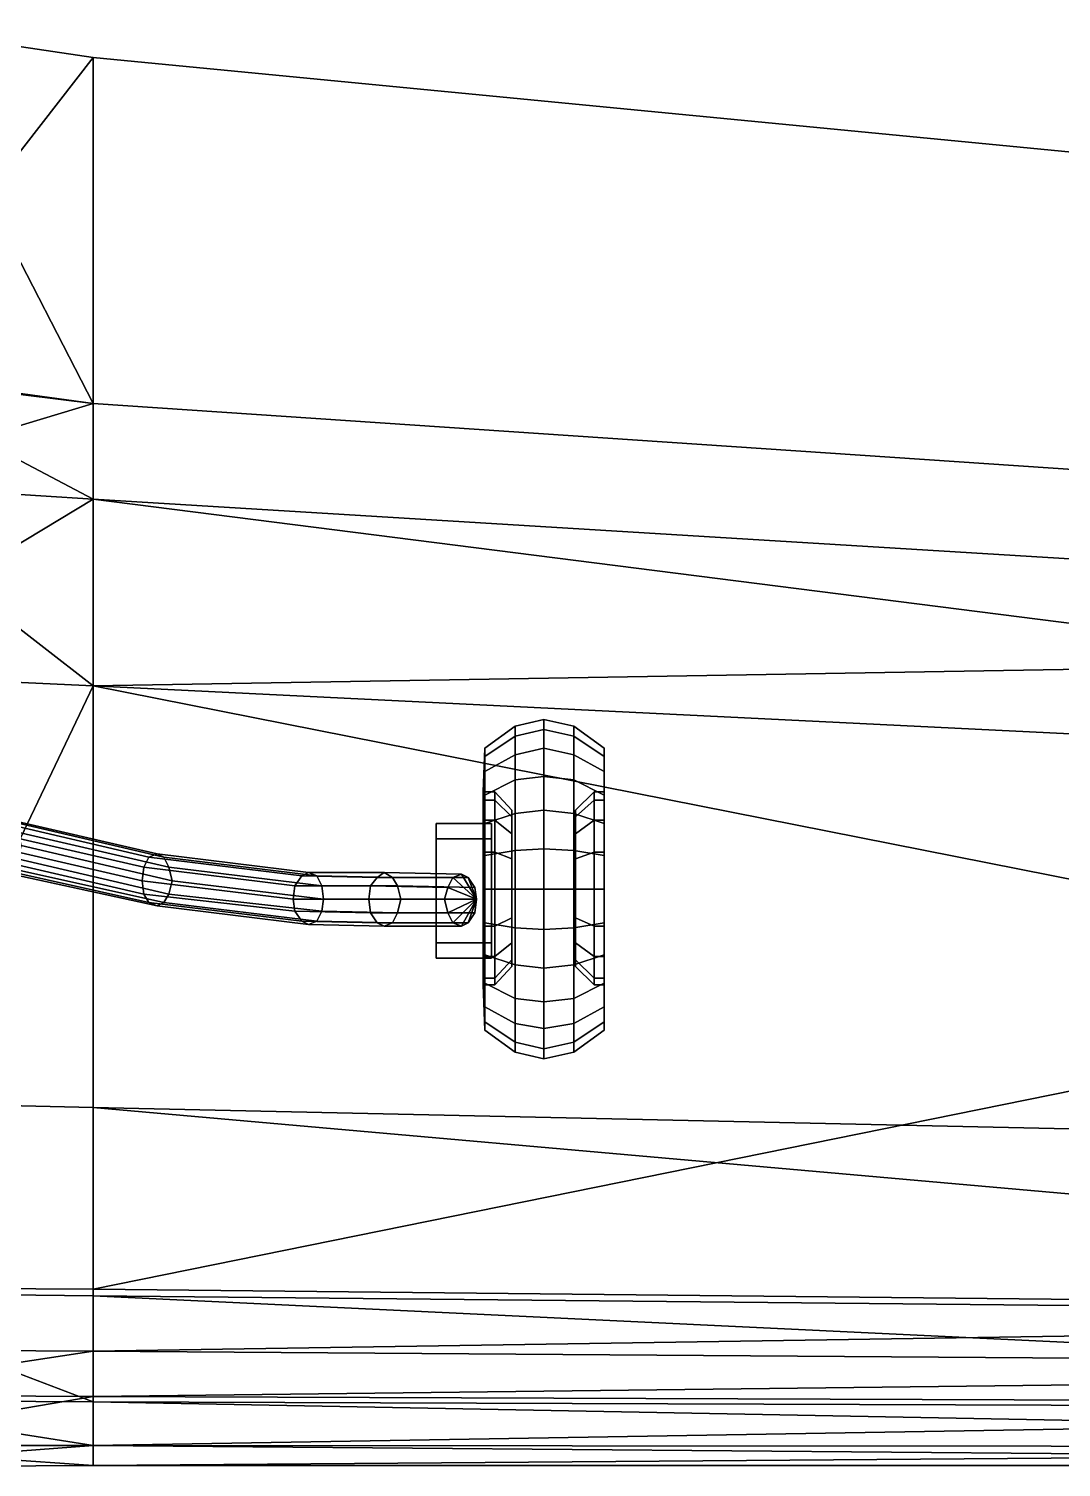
# Model space of a CAD drawing. Extents: x -2750 to 2751, y -1310 to 2918.
# Drawn here: x 305 to 919, y -107 to 749 of the extents above; entities that cross this region are included whole.
import ezdxf

# ---------------------------------------------------------------- set-up
doc = ezdxf.new("R2010")
doc.units = 0

msp = doc.modelspace()

# ---------------------------------------------------------------- linework, layer by layer
at = {"layer": '205435', "color": 1}
for points in [[(576, 316, -481), (576, 321, -461), (594, 334, -462), (594, 328, -485)], [(576, 321, -461), (576, 321, -440), (594, 334, -439), (594, 334, -462)], [(576, 321, -440), (576, 316, -420), (594, 328, -416), (594, 334, -439)], [(594, 328, -485), (594, 334, -462), (611, 338, -463), (611, 332, -487)], [(594, 334, -462), (594, 334, -439), (611, 338, -438), (611, 338, -463)], [(594, 334, -439), (594, 328, -416), (611, 332, -414), (611, 338, -438)], [(611, 332, -487), (611, 338, -463), (629, 334, -462), (629, 328, -485)], [(611, 338, -463), (611, 338, -438), (629, 334, -439), (629, 334, -462)], [(611, 338, -438), (611, 332, -414), (629, 328, -416), (629, 334, -439)], [(629, 328, -485), (629, 334, -462), (647, 321, -461), (647, 316, -481)], [(629, 334, -462), (629, 334, -439), (647, 321, -440), (647, 321, -461)], [(629, 334, -439), (629, 328, -416), (647, 316, -420), (647, 321, -440)], [(576, 307, -499), (576, 316, -481), (594, 328, -485), (594, 317, -506)], [(576, 316, -420), (576, 307, -402), (594, 317, -395), (594, 328, -416)], [(594, 317, -506), (594, 328, -485), (611, 332, -487), (611, 321, -508)], [(594, 328, -416), (594, 317, -395), (611, 321, -393), (611, 332, -414)], [(611, 321, -508), (611, 332, -487), (629, 328, -485), (629, 317, -506)], [(611, 332, -414), (611, 321, -393), (629, 317, -395), (629, 328, -416)], [(629, 317, -506), (629, 328, -485), (647, 316, -481), (647, 307, -499)], [(629, 328, -416), (629, 317, -395), (647, 307, -402), (647, 316, -420)], [(575, 290, -429), (576, 316, -420), (576, 321, -440), (575, 290, -429)], [(576, 321, -440), (575, 295, -451), (575, 290, -429), (576, 321, -440)], [(575, 295, -451), (576, 321, -440), (576, 321, -461), (575, 295, -451)], [(576, 321, -461), (575, 290, -473), (575, 295, -451), (576, 321, -461)], [(575, 290, -473), (576, 321, -461), (576, 316, -481), (575, 290, -473)], [(576, 293, -514), (576, 307, -499), (594, 317, -506), (594, 302, -524)], [(576, 307, -402), (576, 293, -387), (594, 302, -377), (594, 317, -395)], [(594, 302, -524), (594, 317, -506), (611, 321, -508), (611, 304, -527)], [(594, 317, -395), (594, 302, -377), (611, 304, -374), (611, 321, -393)], [(611, 304, -527), (611, 321, -508), (629, 317, -506), (629, 302, -524)], [(611, 321, -393), (611, 304, -374), (629, 302, -377), (629, 317, -395)], [(629, 302, -524), (629, 317, -506), (647, 307, -499), (647, 293, -514)], [(629, 317, -395), (629, 302, -377), (647, 293, -387), (647, 307, -402)], [(647, 321, -440), (647, 316, -420), (647, 290, -429), (647, 321, -440)], [(647, 290, -429), (647, 295, -451), (647, 321, -440), (647, 290, -429)], [(647, 321, -461), (647, 321, -440), (647, 295, -451), (647, 321, -461)], [(647, 295, -451), (647, 290, -473), (647, 321, -461), (647, 295, -451)], [(647, 316, -481), (647, 321, -461), (647, 290, -473), (647, 316, -481)], [(575, 278, -410), (576, 307, -402), (576, 316, -420), (575, 278, -410)], [(576, 316, -420), (575, 290, -429), (575, 278, -410), (576, 316, -420)], [(576, 316, -481), (575, 278, -491), (575, 290, -473), (576, 316, -481)], [(575, 278, -491), (576, 316, -481), (576, 307, -499), (575, 278, -491)], [(647, 316, -420), (647, 307, -402), (647, 290, -429), (647, 316, -420)], [(647, 290, -473), (647, 278, -491), (647, 316, -481), (647, 290, -473)], [(647, 307, -499), (647, 316, -481), (647, 278, -491), (647, 307, -499)], [(575, 278, -410), (576, 293, -387), (576, 307, -402), (575, 278, -410)], [(575, 278, -491), (576, 307, -499), (576, 293, -514), (575, 278, -491)], [(576, 276, -526), (576, 293, -514), (594, 302, -524), (594, 282, -537)], [(576, 293, -387), (576, 276, -375), (594, 282, -364), (594, 302, -377)], [(594, 282, -537), (594, 302, -524), (611, 304, -527), (611, 284, -540)], [(594, 302, -377), (594, 282, -364), (611, 284, -361), (611, 304, -374)], [(611, 284, -540), (611, 304, -527), (629, 302, -524), (629, 282, -537)], [(611, 304, -374), (611, 284, -361), (629, 282, -364), (629, 302, -377)], [(629, 282, -537), (629, 302, -524), (647, 293, -514), (647, 276, -526)], [(629, 302, -377), (629, 282, -364), (647, 276, -375), (647, 293, -387)], [(647, 307, -402), (647, 293, -387), (647, 278, -410), (647, 307, -402)], [(647, 278, -410), (647, 290, -429), (647, 307, -402), (647, 278, -410)], [(647, 293, -514), (647, 307, -499), (647, 278, -491), (647, 293, -514)], [(582, 290, -473), (582, 295, -451), (575, 295, -451), (575, 290, -473)], [(582, 295, -451), (582, 290, -429), (575, 290, -429), (575, 295, -451)], [(575, 259, -397), (576, 276, -375), (576, 293, -387), (575, 259, -397)], [(576, 293, -387), (575, 278, -410), (575, 259, -397), (576, 293, -387)], [(575, 259, -504), (575, 278, -491), (576, 293, -514), (575, 259, -504)], [(575, 259, -504), (576, 293, -514), (576, 276, -526), (575, 259, -504)], [(592, 280, -468), (592, 284, -451), (582, 295, -451), (582, 290, -473)], [(592, 284, -451), (592, 280, -433), (582, 290, -429), (582, 295, -451)], [(641, 290, -473), (641, 295, -451), (630, 284, -451), (630, 280, -468)], [(641, 295, -451), (641, 290, -429), (630, 280, -433), (630, 284, -451)], [(647, 290, -473), (647, 295, -451), (641, 295, -451), (641, 290, -473)], [(647, 295, -451), (647, 290, -429), (641, 290, -429), (641, 295, -451)], [(647, 293, -387), (647, 276, -375), (647, 278, -410), (647, 293, -387)], [(647, 276, -526), (647, 293, -514), (647, 278, -491), (647, 276, -526)], [(582, 278, -491), (582, 290, -473), (575, 290, -473), (575, 278, -491)], [(582, 290, -429), (582, 278, -410), (575, 278, -410), (575, 290, -429)], [(592, 270, -483), (592, 280, -468), (582, 290, -473), (582, 278, -491)], [(592, 280, -433), (592, 270, -418), (582, 278, -410), (582, 290, -429)], [(592, 255, -408), (592, 280, -433), (592, 284, -451), (592, 255, -408)], [(592, 255, -408), (592, 284, -451), (592, 280, -468), (592, 255, -408)], [(594, 260, -545), (594, 282, -537), (611, 284, -540), (611, 261, -549)], [(594, 282, -364), (594, 260, -356), (611, 261, -352), (611, 284, -361)], [(611, 261, -549), (611, 284, -540), (629, 282, -537), (629, 260, -545)], [(611, 284, -361), (611, 261, -352), (629, 260, -356), (629, 282, -364)], [(641, 278, -491), (641, 290, -473), (630, 280, -468), (630, 270, -483)], [(641, 290, -429), (641, 278, -410), (630, 270, -418), (630, 280, -433)], [(630, 237, -404), (630, 280, -468), (630, 284, -451), (630, 237, -404)], [(630, 237, -404), (630, 284, -451), (630, 280, -433), (630, 237, -404)], [(647, 278, -491), (647, 290, -473), (641, 290, -473), (641, 278, -491)], [(647, 290, -429), (647, 278, -410), (641, 278, -410), (641, 290, -429)], [(282, 271, -259), (286, 277, -256), (376, 256, -287), (373, 250, -290)], [(286, 277, -256), (290, 279, -253), (381, 258, -283), (376, 256, -287)], [(290, 279, -253), (295, 277, -249), (385, 256, -279), (381, 258, -283)], [(295, 277, -249), (298, 271, -246), (388, 250, -276), (385, 256, -279)], [(547, 267, -474), (547, 276, -449), (580, 276, -449), (580, 267, -474)], [(547, 276, -449), (547, 267, -423), (580, 267, -423), (580, 276, -449)], [(547, 276, -449), (547, 267, -474), (547, 205, -474), (547, 276, -449)], [(547, 276, -449), (547, 205, -474), (547, 196, -449), (547, 276, -449)], [(547, 276, -449), (547, 196, -449), (547, 205, -423), (547, 276, -449)], [(547, 276, -449), (547, 205, -423), (547, 267, -423), (547, 276, -449)], [(582, 259, -504), (582, 278, -491), (575, 278, -491), (575, 259, -504)], [(582, 278, -410), (582, 259, -397), (575, 259, -397), (575, 278, -410)], [(575, 259, -397), (576, 257, -368), (576, 276, -375), (575, 259, -397)], [(575, 259, -504), (576, 276, -526), (576, 257, -533), (575, 259, -504)], [(576, 257, -533), (576, 276, -526), (594, 282, -537), (594, 260, -545)], [(576, 276, -375), (576, 257, -368), (594, 260, -356), (594, 282, -364)], [(580, 267, -423), (580, 267, -474), (580, 276, -449), (580, 267, -423)], [(592, 255, -493), (592, 270, -483), (582, 278, -491), (582, 259, -504)], [(592, 270, -418), (592, 255, -408), (582, 259, -397), (582, 278, -410)], [(592, 255, -408), (592, 270, -418), (592, 280, -433), (592, 255, -408)], [(592, 255, -408), (592, 280, -468), (592, 270, -483), (592, 255, -408)], [(629, 260, -545), (629, 282, -537), (647, 276, -526), (647, 257, -533)], [(629, 282, -364), (629, 260, -356), (647, 257, -368), (647, 276, -375)], [(630, 237, -404), (630, 270, -483), (630, 280, -468), (630, 237, -404)], [(630, 237, -404), (630, 280, -433), (630, 270, -418), (630, 237, -404)], [(641, 259, -504), (641, 278, -491), (630, 270, -483), (630, 255, -493)], [(641, 278, -410), (641, 259, -397), (630, 255, -408), (630, 270, -418)], [(647, 259, -504), (647, 278, -491), (641, 278, -491), (641, 259, -504)], [(647, 278, -410), (647, 259, -397), (641, 259, -397), (641, 278, -410)], [(647, 259, -397), (647, 278, -410), (647, 276, -375), (647, 259, -397)], [(647, 257, -533), (647, 276, -526), (647, 278, -491), (647, 257, -533)], [(647, 257, -533), (647, 278, -491), (647, 259, -504), (647, 257, -533)], [(647, 276, -375), (647, 257, -368), (647, 259, -397), (647, 276, -375)], [(281, 263, -260), (282, 271, -259), (373, 250, -290), (372, 242, -291)], [(298, 271, -246), (300, 263, -245), (390, 242, -275), (388, 250, -276)], [(547, 267, -423), (547, 205, -423), (580, 205, -423), (580, 267, -423)], [(547, 205, -474), (547, 267, -474), (580, 267, -474), (580, 205, -474)], [(580, 267, -423), (580, 205, -423), (580, 196, -449), (580, 267, -423)], [(580, 267, -423), (580, 196, -449), (580, 205, -474), (580, 267, -423)], [(580, 267, -423), (580, 205, -474), (580, 267, -474), (580, 267, -423)], [(592, 255, -408), (592, 270, -483), (592, 255, -493), (592, 255, -408)], [(630, 237, -404), (630, 255, -493), (630, 270, -483), (630, 237, -404)], [(630, 237, -404), (630, 270, -418), (630, 255, -408), (630, 237, -404)], [(282, 255, -259), (281, 263, -260), (372, 242, -291), (373, 234, -290)], [(300, 263, -245), (298, 255, -246), (388, 234, -276), (390, 242, -275)], [(376, 256, -287), (381, 258, -283), (471, 247, -330), (467, 245, -334)], [(381, 258, -283), (385, 256, -279), (476, 245, -326), (471, 247, -330)], [(582, 237, -508), (582, 259, -504), (575, 259, -504), (575, 237, -508)], [(582, 259, -397), (582, 237, -393), (575, 237, -393), (575, 259, -397)], [(576, 257, -368), (575, 259, -397), (575, 237, -393), (576, 257, -368)], [(575, 237, -508), (575, 259, -504), (576, 257, -533), (575, 237, -508)], [(576, 237, -366), (576, 257, -368), (575, 237, -393), (576, 237, -366)], [(575, 237, -508), (576, 257, -533), (576, 237, -535), (575, 237, -508)], [(576, 237, -535), (576, 257, -533), (594, 260, -545), (594, 237, -548)], [(576, 257, -368), (576, 237, -366), (594, 237, -353), (594, 260, -356)], [(592, 237, -497), (592, 255, -493), (582, 259, -504), (582, 237, -508)], [(592, 255, -408), (592, 237, -404), (582, 237, -393), (582, 259, -397)], [(594, 237, -548), (594, 260, -545), (611, 261, -549), (611, 237, -552)], [(594, 260, -356), (594, 237, -353), (611, 237, -349), (611, 261, -352)], [(611, 237, -552), (611, 261, -549), (629, 260, -545), (629, 237, -548)], [(611, 261, -352), (611, 237, -349), (629, 237, -353), (629, 260, -356)], [(629, 237, -548), (629, 260, -545), (647, 257, -533), (647, 237, -535)], [(629, 260, -356), (629, 237, -353), (647, 237, -366), (647, 257, -368)], [(641, 237, -508), (641, 259, -504), (630, 255, -493), (630, 237, -497)], [(641, 259, -397), (641, 237, -393), (630, 237, -404), (630, 255, -408)], [(647, 237, -508), (647, 259, -504), (641, 259, -504), (641, 237, -508)], [(647, 259, -397), (647, 237, -393), (641, 237, -393), (641, 259, -397)], [(647, 257, -368), (647, 237, -393), (647, 259, -397), (647, 257, -368)], [(647, 259, -504), (647, 237, -508), (647, 257, -533), (647, 259, -504)], [(647, 237, -366), (647, 237, -393), (647, 257, -368), (647, 237, -366)], [(647, 257, -533), (647, 237, -508), (647, 237, -535), (647, 257, -533)], [(286, 249, -256), (282, 255, -259), (373, 234, -290), (376, 229, -287)], [(290, 247, -253), (286, 249, -256), (376, 229, -287), (381, 227, -283)], [(295, 249, -249), (290, 247, -253), (381, 227, -283), (385, 229, -279)], [(298, 255, -246), (295, 249, -249), (385, 229, -279), (388, 234, -276)], [(372, 242, -291), (373, 250, -290), (463, 239, -337), (462, 231, -338)], [(373, 250, -290), (376, 256, -287), (467, 245, -334), (463, 239, -337)], [(385, 256, -279), (388, 250, -276), (479, 239, -324), (476, 245, -326)], [(388, 250, -276), (390, 242, -275), (480, 231, -323), (479, 239, -324)], [(592, 255, -408), (592, 255, -493), (592, 237, -497), (592, 255, -408)], [(592, 255, -408), (592, 237, -497), (592, 220, -493), (592, 255, -408)], [(592, 255, -408), (592, 220, -493), (592, 205, -483), (592, 255, -408)], [(592, 255, -408), (592, 205, -483), (592, 195, -468), (592, 255, -408)], [(592, 255, -408), (592, 195, -468), (592, 191, -451), (592, 255, -408)], [(592, 255, -408), (592, 191, -451), (592, 195, -433), (592, 255, -408)], [(592, 255, -408), (592, 195, -433), (592, 205, -418), (592, 255, -408)], [(592, 255, -408), (592, 205, -418), (592, 220, -408), (592, 255, -408)], [(592, 255, -408), (592, 220, -408), (592, 237, -404), (592, 255, -408)], [(630, 237, -404), (630, 237, -497), (630, 255, -493), (630, 237, -404)], [(373, 234, -290), (372, 242, -291), (462, 231, -338), (463, 224, -337)], [(390, 242, -275), (388, 234, -276), (479, 224, -324), (480, 231, -323)], [(463, 239, -337), (467, 245, -334), (512, 244, -376), (508, 239, -378)], [(467, 245, -334), (471, 247, -330), (516, 247, -372), (512, 244, -376)], [(471, 247, -330), (476, 245, -326), (521, 244, -368), (516, 247, -372)], [(476, 245, -326), (479, 239, -324), (524, 239, -366), (521, 244, -368)], [(508, 239, -378), (512, 244, -376), (557, 244, -436), (554, 238, -439)], [(512, 244, -376), (516, 247, -372), (562, 246, -432), (557, 244, -436)], [(516, 247, -372), (521, 244, -368), (566, 244, -428), (562, 246, -432)], [(521, 244, -368), (524, 239, -366), (570, 238, -426), (566, 244, -428)], [(571, 231, -425), (554, 238, -439), (557, 244, -436), (571, 231, -425)], [(571, 231, -425), (557, 244, -436), (562, 246, -432), (571, 231, -425)], [(571, 231, -425), (562, 246, -432), (566, 244, -428), (571, 231, -425)], [(571, 231, -425), (566, 244, -428), (570, 238, -426), (571, 231, -425)], [(376, 229, -287), (373, 234, -290), (463, 224, -337), (467, 218, -334)], [(388, 234, -276), (385, 229, -279), (476, 218, -326), (479, 224, -324)], [(462, 231, -338), (463, 239, -337), (508, 239, -378), (507, 231, -379)], [(479, 239, -324), (480, 231, -323), (526, 231, -365), (524, 239, -366)], [(507, 231, -379), (508, 239, -378), (554, 238, -439), (552, 231, -440)], [(524, 239, -366), (526, 231, -365), (571, 231, -425), (570, 238, -426)], [(571, 231, -425), (552, 231, -440), (554, 238, -439), (571, 231, -425)], [(582, 237, -393), (582, 215, -397), (575, 215, -397), (575, 237, -393)], [(582, 215, -504), (582, 237, -508), (575, 237, -508), (575, 215, -504)], [(575, 237, -393), (575, 215, -397), (576, 217, -368), (575, 237, -393)], [(575, 237, -393), (576, 217, -368), (576, 237, -366), (575, 237, -393)], [(575, 237, -508), (576, 237, -535), (576, 217, -533), (575, 237, -508)], [(576, 217, -533), (575, 215, -504), (575, 237, -508), (576, 217, -533)], [(576, 237, -366), (576, 217, -368), (594, 214, -356), (594, 237, -353)], [(576, 217, -533), (576, 237, -535), (594, 237, -548), (594, 214, -545)], [(592, 237, -404), (592, 220, -408), (582, 215, -397), (582, 237, -393)], [(592, 220, -493), (592, 237, -497), (582, 237, -508), (582, 215, -504)], [(594, 237, -353), (594, 214, -356), (611, 213, -352), (611, 237, -349)], [(594, 214, -545), (594, 237, -548), (611, 237, -552), (611, 213, -549)], [(611, 237, -349), (611, 213, -352), (629, 214, -356), (629, 237, -353)], [(611, 213, -549), (611, 237, -552), (629, 237, -548), (629, 214, -545)], [(629, 237, -353), (629, 214, -356), (647, 217, -368), (647, 237, -366)], [(629, 214, -545), (629, 237, -548), (647, 237, -535), (647, 217, -533)], [(641, 237, -393), (641, 215, -397), (630, 220, -408), (630, 237, -404)], [(641, 215, -504), (641, 237, -508), (630, 237, -497), (630, 220, -493)], [(630, 237, -404), (630, 220, -408), (630, 205, -418), (630, 237, -404)], [(630, 237, -404), (630, 205, -418), (630, 195, -433), (630, 237, -404)], [(630, 237, -404), (630, 195, -433), (630, 191, -451), (630, 237, -404)], [(630, 237, -404), (630, 191, -451), (630, 195, -468), (630, 237, -404)], [(630, 237, -404), (630, 195, -468), (630, 205, -483), (630, 237, -404)], [(630, 237, -404), (630, 205, -483), (630, 220, -493), (630, 237, -404)], [(630, 237, -404), (630, 220, -493), (630, 237, -497), (630, 237, -404)], [(647, 237, -393), (647, 215, -397), (641, 215, -397), (641, 237, -393)], [(647, 215, -504), (647, 237, -508), (641, 237, -508), (641, 215, -504)], [(647, 237, -366), (647, 217, -368), (647, 237, -393), (647, 237, -366)], [(647, 237, -508), (647, 215, -504), (647, 217, -533), (647, 237, -508)], [(647, 217, -533), (647, 237, -535), (647, 237, -508), (647, 217, -533)], [(647, 215, -397), (647, 237, -393), (647, 217, -368), (647, 215, -397)], [(381, 227, -283), (376, 229, -287), (467, 218, -334), (471, 216, -330)], [(385, 229, -279), (381, 227, -283), (471, 216, -330), (476, 218, -326)], [(463, 224, -337), (462, 231, -338), (507, 231, -379), (508, 223, -378)], [(467, 218, -334), (463, 224, -337), (508, 223, -378), (512, 217, -376)], [(479, 224, -324), (476, 218, -326), (521, 217, -368), (524, 223, -366)], [(480, 231, -323), (479, 224, -324), (524, 223, -366), (526, 231, -365)], [(508, 223, -378), (507, 231, -379), (552, 231, -440), (554, 223, -439)], [(512, 217, -376), (508, 223, -378), (554, 223, -439), (557, 217, -436)], [(524, 223, -366), (521, 217, -368), (566, 217, -428), (570, 223, -426)], [(526, 231, -365), (524, 223, -366), (570, 223, -426), (571, 231, -425)], [(571, 231, -425), (554, 223, -439), (552, 231, -440), (571, 231, -425)], [(571, 231, -425), (557, 217, -436), (554, 223, -439), (571, 231, -425)], [(571, 231, -425), (562, 215, -432), (557, 217, -436), (571, 231, -425)], [(571, 231, -425), (566, 217, -428), (562, 215, -432), (571, 231, -425)], [(571, 231, -425), (570, 223, -426), (566, 217, -428), (571, 231, -425)], [(471, 216, -330), (467, 218, -334), (512, 217, -376), (516, 215, -372)], [(476, 218, -326), (471, 216, -330), (516, 215, -372), (521, 217, -368)], [(516, 215, -372), (512, 217, -376), (557, 217, -436), (562, 215, -432)], [(521, 217, -368), (516, 215, -372), (562, 215, -432), (566, 217, -428)], [(575, 215, -504), (576, 217, -533), (576, 198, -526), (575, 215, -504)], [(575, 215, -397), (576, 198, -375), (576, 217, -368), (575, 215, -397)], [(582, 215, -397), (582, 197, -410), (575, 197, -410), (575, 215, -397)], [(582, 197, -491), (582, 215, -504), (575, 215, -504), (575, 197, -491)], [(576, 198, -526), (575, 197, -491), (575, 215, -504), (576, 198, -526)], [(576, 198, -375), (575, 215, -397), (575, 197, -410), (576, 198, -375)], [(576, 217, -368), (576, 198, -375), (594, 192, -364), (594, 214, -356)], [(576, 198, -526), (576, 217, -533), (594, 214, -545), (594, 192, -537)], [(592, 220, -408), (592, 205, -418), (582, 197, -410), (582, 215, -397)], [(592, 205, -483), (592, 220, -493), (582, 215, -504), (582, 197, -491)], [(594, 214, -356), (594, 192, -364), (611, 190, -361), (611, 213, -352)], [(594, 192, -537), (594, 214, -545), (611, 213, -549), (611, 190, -540)], [(611, 213, -352), (611, 190, -361), (629, 192, -364), (629, 214, -356)], [(611, 190, -540), (611, 213, -549), (629, 214, -545), (629, 192, -537)], [(629, 214, -356), (629, 192, -364), (647, 198, -375), (647, 217, -368)], [(629, 192, -537), (629, 214, -545), (647, 217, -533), (647, 198, -526)], [(641, 215, -397), (641, 197, -410), (630, 205, -418), (630, 220, -408)], [(641, 197, -491), (641, 215, -504), (630, 220, -493), (630, 205, -483)], [(647, 215, -397), (647, 197, -410), (641, 197, -410), (641, 215, -397)], [(647, 197, -491), (647, 215, -504), (641, 215, -504), (641, 197, -491)], [(647, 198, -526), (647, 217, -533), (647, 215, -504), (647, 198, -526)], [(647, 217, -368), (647, 198, -375), (647, 215, -397), (647, 217, -368)], [(647, 215, -504), (647, 197, -491), (647, 198, -526), (647, 215, -504)], [(647, 197, -410), (647, 215, -397), (647, 181, -387), (647, 197, -410)], [(647, 198, -375), (647, 181, -387), (647, 215, -397), (647, 198, -375)], [(547, 205, -423), (547, 196, -449), (580, 196, -449), (580, 205, -423)], [(547, 196, -449), (547, 205, -474), (580, 205, -474), (580, 196, -449)], [(575, 197, -491), (576, 198, -526), (576, 181, -514), (575, 197, -491)], [(576, 198, -375), (575, 197, -410), (576, 181, -387), (576, 198, -375)], [(582, 197, -410), (582, 184, -429), (575, 184, -429), (575, 197, -410)], [(582, 184, -473), (582, 197, -491), (575, 197, -491), (575, 184, -473)], [(575, 197, -491), (576, 181, -514), (576, 167, -499), (575, 197, -491)], [(576, 167, -499), (575, 184, -473), (575, 197, -491), (576, 167, -499)], [(576, 167, -402), (575, 197, -410), (575, 184, -429), (576, 167, -402)], [(575, 197, -410), (576, 167, -402), (576, 181, -387), (575, 197, -410)], [(576, 198, -375), (576, 181, -387), (594, 172, -377), (594, 192, -364)], [(576, 181, -514), (576, 198, -526), (594, 192, -537), (594, 172, -524)], [(592, 205, -418), (592, 195, -433), (582, 184, -429), (582, 197, -410)], [(592, 195, -468), (592, 205, -483), (582, 197, -491), (582, 184, -473)], [(629, 192, -364), (629, 172, -377), (647, 181, -387), (647, 198, -375)], [(629, 172, -524), (629, 192, -537), (647, 198, -526), (647, 181, -514)], [(641, 197, -410), (641, 184, -429), (630, 195, -433), (630, 205, -418)], [(641, 184, -473), (641, 197, -491), (630, 205, -483), (630, 195, -468)], [(647, 197, -410), (647, 184, -429), (641, 184, -429), (641, 197, -410)], [(647, 184, -473), (647, 197, -491), (641, 197, -491), (641, 184, -473)], [(647, 181, -514), (647, 198, -526), (647, 197, -491), (647, 181, -514)], [(647, 167, -499), (647, 181, -514), (647, 197, -491), (647, 167, -499)], [(647, 197, -491), (647, 184, -473), (647, 167, -499), (647, 197, -491)], [(647, 184, -429), (647, 197, -410), (647, 158, -420), (647, 184, -429)], [(647, 167, -402), (647, 158, -420), (647, 197, -410), (647, 167, -402)], [(647, 181, -387), (647, 167, -402), (647, 197, -410), (647, 181, -387)], [(592, 195, -433), (592, 191, -451), (582, 180, -451), (582, 184, -429)], [(592, 191, -451), (592, 195, -468), (582, 184, -473), (582, 180, -451)], [(594, 192, -364), (594, 172, -377), (611, 170, -374), (611, 190, -361)], [(594, 172, -524), (594, 192, -537), (611, 190, -540), (611, 170, -527)], [(611, 190, -361), (611, 170, -374), (629, 172, -377), (629, 192, -364)], [(611, 170, -527), (611, 190, -540), (629, 192, -537), (629, 172, -524)], [(641, 184, -429), (641, 180, -451), (630, 191, -451), (630, 195, -433)], [(641, 180, -451), (641, 184, -473), (630, 195, -468), (630, 191, -451)], [(582, 184, -429), (582, 180, -451), (575, 180, -451), (575, 184, -429)], [(582, 180, -451), (582, 184, -473), (575, 184, -473), (575, 180, -451)], [(575, 184, -473), (576, 167, -499), (576, 158, -481), (575, 184, -473)], [(575, 184, -473), (576, 158, -481), (576, 153, -461), (575, 184, -473)], [(576, 153, -461), (575, 180, -451), (575, 184, -473), (576, 153, -461)], [(576, 153, -440), (575, 184, -429), (575, 180, -451), (576, 153, -440)], [(575, 184, -429), (576, 153, -440), (576, 158, -420), (575, 184, -429)], [(575, 184, -429), (576, 158, -420), (576, 167, -402), (575, 184, -429)], [(575, 180, -451), (576, 153, -461), (576, 153, -440), (575, 180, -451)], [(576, 181, -387), (576, 167, -402), (594, 157, -395), (594, 172, -377)], [(576, 167, -499), (576, 181, -514), (594, 172, -524), (594, 157, -506)], [(629, 172, -377), (629, 157, -395), (647, 167, -402), (647, 181, -387)], [(629, 157, -506), (629, 172, -524), (647, 181, -514), (647, 167, -499)], [(647, 184, -429), (647, 180, -451), (641, 180, -451), (641, 184, -429)], [(647, 180, -451), (647, 184, -473), (641, 184, -473), (641, 180, -451)], [(647, 158, -481), (647, 167, -499), (647, 184, -473), (647, 158, -481)], [(647, 153, -461), (647, 158, -481), (647, 184, -473), (647, 153, -461)], [(647, 184, -473), (647, 180, -451), (647, 153, -461), (647, 184, -473)], [(647, 180, -451), (647, 184, -429), (647, 153, -440), (647, 180, -451)], [(647, 153, -440), (647, 184, -429), (647, 158, -420), (647, 153, -440)], [(647, 153, -440), (647, 153, -461), (647, 180, -451), (647, 153, -440)], [(594, 172, -377), (594, 157, -395), (611, 154, -393), (611, 170, -374)], [(594, 157, -506), (594, 172, -524), (611, 170, -527), (611, 154, -508)], [(611, 170, -374), (611, 154, -393), (629, 157, -395), (629, 172, -377)], [(611, 154, -508), (611, 170, -527), (629, 172, -524), (629, 157, -506)], [(576, 167, -402), (576, 158, -420), (594, 146, -416), (594, 157, -395)], [(576, 158, -481), (576, 167, -499), (594, 157, -506), (594, 146, -485)], [(629, 157, -395), (629, 146, -416), (647, 158, -420), (647, 167, -402)], [(629, 146, -485), (629, 157, -506), (647, 167, -499), (647, 158, -481)], [(576, 158, -420), (576, 153, -440), (594, 140, -439), (594, 146, -416)], [(576, 153, -461), (576, 158, -481), (594, 146, -485), (594, 140, -462)], [(594, 157, -395), (594, 146, -416), (611, 142, -414), (611, 154, -393)], [(594, 146, -485), (594, 157, -506), (611, 154, -508), (611, 142, -487)], [(611, 154, -393), (611, 142, -414), (629, 146, -416), (629, 157, -395)], [(611, 142, -487), (611, 154, -508), (629, 157, -506), (629, 146, -485)], [(629, 146, -416), (629, 140, -439), (647, 153, -440), (647, 158, -420)], [(629, 140, -462), (629, 146, -485), (647, 158, -481), (647, 153, -461)], [(576, 153, -440), (576, 153, -461), (594, 140, -462), (594, 140, -439)], [(594, 146, -416), (594, 140, -439), (611, 136, -438), (611, 142, -414)], [(594, 140, -462), (594, 146, -485), (611, 142, -487), (611, 136, -463)], [(611, 142, -414), (611, 136, -438), (629, 140, -439), (629, 146, -416)], [(611, 136, -463), (611, 142, -487), (629, 146, -485), (629, 140, -462)], [(629, 140, -439), (629, 140, -462), (647, 153, -461), (647, 153, -440)], [(594, 140, -439), (594, 140, -462), (611, 136, -463), (611, 136, -438)], [(611, 136, -438), (611, 136, -463), (629, 140, -462), (629, 140, -439)]]:
    msp.add_3dface(points, dxfattribs=at)
at = {"layer": '42331', "color": 1}
for points in [[(197, 546, 353), (228, 749, 305), (343, 526, 358), (197, 546, 353)], [(228, 749, 305), (197, 544, 402), (343, 732, 335), (228, 749, 305)], [(228, 749, 305), (343, 732, 335), (343, 526, 358), (228, 749, 305)], [(197, 544, 402), (343, 526, 410), (343, 732, 335), (197, 544, 402)], [(343, 526, 358), (343, 732, 335), (343, 526, 410), (343, 526, 358)], [(187, 479, 354), (197, 546, 353), (343, 469, 360), (187, 479, 354)], [(197, 544, 402), (187, 479, 422), (343, 526, 410), (197, 544, 402)], [(197, 546, 353), (343, 526, 358), (343, 469, 360), (197, 546, 353)], [(187, 479, 422), (343, 469, 422), (343, 526, 410), (187, 479, 422)], [(343, 469, 360), (343, 526, 358), (343, 526, 410), (343, 469, 422)], [(172, 366, 357), (187, 479, 354), (343, 358, 362), (172, 366, 357)], [(187, 479, 422), (172, 366, 451), (343, 469, 422), (187, 479, 422)], [(187, 479, 354), (343, 469, 360), (343, 358, 362), (187, 479, 354)], [(172, 366, 451), (343, 358, 448), (343, 469, 422), (172, 366, 451)], [(343, 469, 360), (343, 469, 422), (1768, 382, 405), (343, 469, 360)], [(343, 469, 422), (1768, 382, 453), (1768, 382, 405), (343, 469, 422)], [(343, 469, 360), (1768, 382, 405), (1768, 288, 407), (343, 469, 360)], [(343, 358, 362), (343, 469, 360), (1768, 288, 407), (343, 358, 362)], [(343, 469, 422), (343, 358, 448), (1768, 382, 453), (343, 469, 422)], [(343, 358, 448), (1768, 288, 472), (1768, 382, 453), (343, 358, 448)], [(172, 111, 374), (172, 366, 357), (343, 358, 362), (343, 107, 378)], [(172, 366, 451), (172, 0, 483), (343, 358, 448), (172, 366, 451)], [(172, 0, 483), (343, -1, 485), (343, 358, 448), (172, 0, 483)], [(343, 358, 362), (1768, 288, 407), (1768, 76, 419), (343, 358, 362)], [(343, 107, 378), (343, 358, 362), (1768, 76, 419), (343, 107, 378)], [(343, 358, 448), (343, -1, 485), (1768, 288, 472), (343, 358, 448)], [(343, -1, 485), (1768, -16, 500), (1768, 288, 472), (343, -1, 485)], [(172, -3, 385), (172, 111, 374), (343, 107, 378), (343, -5, 390)], [(343, 107, 378), (1768, 76, 419), (1768, -19, 428), (343, 107, 378)], [(343, -5, 390), (343, 107, 378), (1768, -19, 428), (343, -5, 390)], [(172, 0, 483), (172, -37, 481), (343, -38, 483), (343, -1, 485)], [(172, -3, 385), (343, -5, 390), (343, -68, 403), (172, -3, 385)], [(172, -67, 399), (172, -3, 385), (343, -68, 403), (172, -67, 399)], [(343, -1, 485), (343, -38, 483), (1768, -16, 500), (343, -1, 485)], [(343, -5, 390), (1768, -19, 428), (1768, -73, 438), (343, -5, 390)], [(343, -68, 403), (343, -5, 390), (1768, -73, 438), (343, -68, 403)], [(343, -38, 483), (1768, -48, 499), (1768, -16, 500), (343, -38, 483)], [(172, -37, 481), (172, -64, 474), (343, -38, 483), (172, -37, 481)], [(172, -64, 474), (343, -65, 476), (343, -38, 483), (172, -64, 474)], [(343, -38, 483), (343, -65, 476), (1768, -48, 499), (343, -38, 483)], [(343, -65, 476), (1768, -70, 494), (1768, -48, 499), (343, -65, 476)], [(172, -64, 474), (172, -94, 463), (343, -65, 476), (172, -64, 474)], [(172, -94, 463), (343, -94, 466), (343, -65, 476), (172, -94, 463)], [(172, -67, 399), (343, -68, 403), (343, -94, 417), (172, -67, 399)], [(172, -94, 414), (172, -67, 399), (343, -94, 417), (172, -94, 414)], [(343, -65, 476), (343, -94, 466), (1768, -70, 494), (343, -65, 476)], [(343, -68, 403), (1768, -73, 438), (1768, -95, 449), (343, -68, 403)], [(343, -94, 417), (343, -68, 403), (1768, -95, 449), (343, -94, 417)], [(343, -94, 466), (1768, -95, 486), (1768, -70, 494), (343, -94, 466)], [(172, -107, 438), (343, -106, 441), (343, -94, 466), (172, -107, 438)], [(172, -94, 463), (172, -107, 438), (343, -94, 466), (172, -94, 463)], [(172, -94, 414), (343, -94, 417), (343, -106, 441), (172, -94, 414)], [(172, -107, 438), (172, -94, 414), (343, -106, 441), (172, -107, 438)], [(343, -94, 466), (343, -106, 441), (1768, -95, 486), (343, -94, 466)], [(343, -94, 417), (1768, -95, 449), (1768, -106, 467), (343, -94, 417)], [(343, -106, 441), (343, -94, 417), (1768, -106, 467), (343, -106, 441)], [(343, -106, 441), (1768, -106, 467), (1768, -95, 486), (343, -106, 441)]]:
    msp.add_3dface(points, dxfattribs=at)
at = {"layer": '63137', "color": 1}
for points in [[(343, 526, 358), (343, 732, 335), (1768, 594, 390), (1768, 430, 404)], [(343, 732, 335), (343, 526, 410), (1768, 430, 443), (1768, 594, 390)], [(343, 526, 410), (343, 732, 335), (343, 526, 358), (343, 526, 410)], [(343, 469, 360), (343, 526, 358), (1768, 430, 404), (1768, 382, 405)], [(343, 526, 410), (343, 469, 422), (1768, 382, 453), (1768, 430, 443)], [(343, 469, 422), (343, 526, 410), (343, 526, 358), (343, 469, 360)], [(1768, 382, 405), (1768, 382, 453), (343, 469, 360), (1768, 382, 405)], [(1768, 382, 453), (343, 469, 422), (343, 469, 360), (1768, 382, 453)]]:
    msp.add_3dface(points, dxfattribs=at)

doc.saveas('drawing.dxf')
